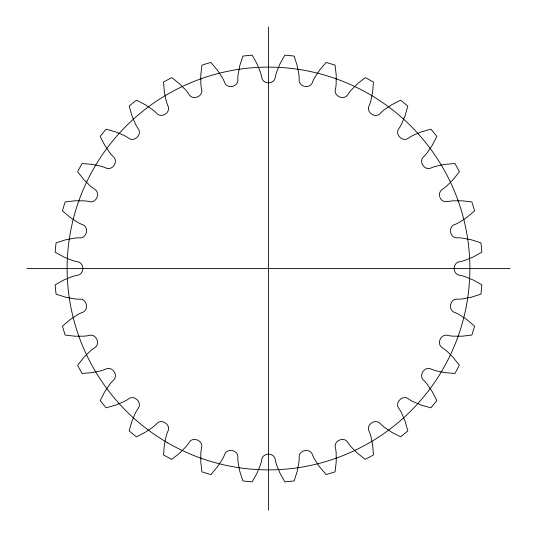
<?xml version="1.0" encoding="UTF-8"?>
<svg xmlns="http://www.w3.org/2000/svg" width="537" height="537" viewBox="0 0 537 537"><rect width="100%" height="100%" fill="white"/><g stroke="black" fill="none" stroke-linecap="round" stroke-linejoin="round"><path stroke-width="0.81" d="M26.85 268.5L510.15 268.5M439.87 197.119C438.266 193.998 440.306 190.393 443.079 188.755A44.866 44.866 0 0 0 446.871 185.822L453.168 179.593L459.357 171.786A213.961 213.961 0 0 0 454.946 163.537L445.019 164.349L436.346 166.121A44.866 44.866 0 0 0 431.795 167.638C424.814 171.88 417.591 161.06 424.17 156.227A44.866 44.866 0 0 0 427.311 152.609L432.278 145.279L436.823 136.411A213.961 213.961 0 0 0 430.889 129.182L421.303 131.907L413.148 135.344A44.866 44.866 0 0 0 408.979 137.72C402.958 143.238 393.769 134.042 399.273 128.014A44.866 44.866 0 0 0 401.656 123.852L405.093 115.697L407.818 106.111A213.961 213.961 0 0 0 400.589 100.177L391.721 104.722L384.385 109.682A44.866 44.866 0 0 0 380.767 112.83C375.94 119.415 365.126 112.186 369.355 105.205A44.866 44.866 0 0 0 370.879 100.654L372.651 91.981L373.463 82.054A213.961 213.961 0 0 0 365.214 77.643L357.407 83.832L351.178 90.122A44.866 44.866 0 0 0 348.238 93.915C344.788 101.318 332.779 96.338 335.558 88.665A44.866 44.866 0 0 0 336.162 83.906L336.216 75.052L335.068 65.158A213.961 213.961 0 0 0 326.12 62.446L319.669 70.038L314.789 77.422A44.866 44.866 0 0 0 312.648 81.718C310.708 89.645 297.954 87.108 299.183 79.04A44.866 44.866 0 0 0 298.854 74.254L297.176 65.561L294.122 56.076A213.961 213.961 0 0 0 284.811 55.163L279.965 63.863L276.622 72.065A44.866 44.866 0 0 0 275.36 76.69C275.004 84.846 262.002 84.846 261.633 76.69A44.866 44.866 0 0 0 260.371 72.065L257.035 63.863L252.189 55.163A213.961 213.961 0 0 0 242.878 56.076L239.824 65.561L238.146 74.254A44.866 44.866 0 0 0 237.81 79.04C239.052 87.108 226.299 89.645 224.345 81.718A44.866 44.866 0 0 0 222.204 77.422L217.331 70.038L210.88 62.446A213.961 213.961 0 0 0 201.932 65.158L200.784 75.052L200.831 83.906A44.866 44.866 0 0 0 201.435 88.665C204.228 96.338 192.212 101.312 188.755 93.921A44.866 44.866 0 0 0 185.822 90.129L179.593 83.832L171.786 77.643A213.961 213.961 0 0 0 163.537 82.054L164.349 91.981L166.121 100.654A44.866 44.866 0 0 0 167.638 105.205C171.88 112.186 161.06 119.409 156.227 112.83A44.866 44.866 0 0 0 152.609 109.689L145.279 104.722L136.411 100.177A213.961 213.961 0 0 0 129.182 106.111L131.907 115.697L135.344 123.852A44.866 44.866 0 0 0 137.72 128.021C143.238 134.042 134.042 143.231 128.014 137.727A44.866 44.866 0 0 0 123.852 135.344L115.697 131.907L106.111 129.182A213.961 213.961 0 0 0 100.177 136.411L104.722 145.279L109.682 152.615A44.866 44.866 0 0 0 112.83 156.233C119.415 161.06 112.186 171.874 105.205 167.645A44.866 44.866 0 0 0 100.654 166.121L91.981 164.349L82.054 163.537A213.961 213.961 0 0 0 77.643 171.786L83.832 179.593L90.122 185.822A44.866 44.866 0 0 0 93.915 188.762C101.318 192.212 96.338 204.221 88.665 201.442A44.866 44.866 0 0 0 83.906 200.838L75.052 200.784L65.158 201.932A213.961 213.961 0 0 0 62.446 210.88L70.038 217.331L77.422 222.211A44.866 44.866 0 0 0 81.718 224.352C89.645 226.292 87.108 239.046 79.04 237.817A44.866 44.866 0 0 0 74.254 238.146L65.561 239.824L56.076 242.878A213.961 213.961 0 0 0 55.163 252.189L63.863 257.035L72.065 260.378A44.866 44.866 0 0 0 76.69 261.64C84.846 261.996 84.846 274.998 76.69 275.367A44.866 44.866 0 0 0 72.065 276.629L63.863 279.965L55.163 284.811A213.961 213.961 0 0 0 56.076 294.122L65.561 297.176L74.254 298.854A44.866 44.866 0 0 0 79.04 299.19C87.108 297.948 89.645 310.701 81.718 312.655A44.866 44.866 0 0 0 77.422 314.796L70.038 319.669L62.446 326.12A213.961 213.961 0 0 0 65.158 335.068L75.052 336.216L83.906 336.169A44.866 44.866 0 0 0 88.665 335.565C96.338 332.772 101.312 344.788 93.921 348.244A44.866 44.866 0 0 0 90.129 351.178L83.832 357.407L77.643 365.214A213.961 213.961 0 0 0 82.054 373.463L91.981 372.651L100.654 370.879A44.866 44.866 0 0 0 105.205 369.362C112.186 365.12 119.409 375.94 112.83 380.773A44.866 44.866 0 0 0 109.689 384.391L104.722 391.721L100.177 400.589A213.961 213.961 0 0 0 106.111 407.818L115.697 405.093L123.852 401.656A44.866 44.866 0 0 0 128.021 399.28C134.042 393.762 143.231 402.958 137.727 408.986A44.866 44.866 0 0 0 135.344 413.148L131.907 421.303L129.182 430.889A213.961 213.961 0 0 0 136.411 436.823L145.279 432.278L152.615 427.318A44.866 44.866 0 0 0 156.233 424.17C161.06 417.585 171.874 424.814 167.645 431.795A44.866 44.866 0 0 0 166.121 436.346L164.349 445.019L163.537 454.946A213.961 213.961 0 0 0 171.786 459.357L179.593 453.168L185.822 446.878A44.866 44.866 0 0 0 188.762 443.085C192.212 435.682 204.221 440.662 201.442 448.335A44.866 44.866 0 0 0 200.838 453.094L200.784 461.948L201.932 471.842A213.961 213.961 0 0 0 210.88 474.554L217.331 466.962L222.211 459.578A44.866 44.866 0 0 0 224.352 455.282C226.292 447.355 239.046 449.892 237.817 457.96A44.866 44.866 0 0 0 238.146 462.746L239.824 471.439L242.878 480.924A213.961 213.961 0 0 0 252.189 481.837L257.035 473.137L260.378 464.935A44.866 44.866 0 0 0 261.64 460.31C261.996 452.154 274.998 452.154 275.367 460.31A44.866 44.866 0 0 0 276.629 464.935L279.965 473.137L284.811 481.837A213.961 213.961 0 0 0 294.122 480.924L297.176 471.439L298.854 462.746A44.866 44.866 0 0 0 299.19 457.96C297.948 449.892 310.701 447.355 312.655 455.282A44.866 44.866 0 0 0 314.796 459.578L319.669 466.962L326.12 474.554A213.961 213.961 0 0 0 335.068 471.842L336.216 461.948L336.169 453.094A44.866 44.866 0 0 0 335.565 448.335C332.772 440.662 344.788 435.688 348.244 443.079A44.866 44.866 0 0 0 351.178 446.871L357.407 453.168L365.214 459.357A213.961 213.961 0 0 0 373.463 454.946L372.651 445.019L370.879 436.346A44.866 44.866 0 0 0 369.362 431.795C365.12 424.814 375.94 417.591 380.773 424.17A44.866 44.866 0 0 0 384.391 427.311L391.721 432.278L400.589 436.823A213.961 213.961 0 0 0 407.818 430.889L405.093 421.303L401.656 413.148A44.866 44.866 0 0 0 399.28 408.979C393.762 402.958 402.958 393.769 408.986 399.273A44.866 44.866 0 0 0 413.148 401.656L421.303 405.093L430.889 407.818A213.961 213.961 0 0 0 436.823 400.589L432.278 391.721L427.318 384.385A44.866 44.866 0 0 0 424.17 380.767C417.585 375.94 424.814 365.126 431.795 369.355A44.866 44.866 0 0 0 436.346 370.879L445.019 372.651L454.946 373.463A213.961 213.961 0 0 0 459.357 365.214L453.168 357.407L446.878 351.178A44.866 44.866 0 0 0 443.085 348.238C435.682 344.788 440.662 332.779 448.335 335.558A44.866 44.866 0 0 0 453.094 336.162L461.948 336.216L471.842 335.068A213.961 213.961 0 0 0 474.554 326.12L466.962 319.669L459.578 314.789A44.866 44.866 0 0 0 455.282 312.648C447.355 310.708 449.892 297.954 457.96 299.183A44.866 44.866 0 0 0 462.746 298.854L471.439 297.176L480.924 294.122A213.961 213.961 0 0 0 481.837 284.811L473.137 279.965L464.935 276.622A44.866 44.866 0 0 0 460.31 275.36C452.154 275.004 452.154 262.002 460.31 261.633A44.866 44.866 0 0 0 464.935 260.371L473.137 257.035L481.837 252.189A213.961 213.961 0 0 0 480.924 242.878L471.439 239.824L462.746 238.146A44.866 44.866 0 0 0 457.96 237.81C449.892 239.052 447.355 226.299 455.282 224.345A44.866 44.866 0 0 0 459.578 222.204L466.962 217.331L474.554 210.88A213.961 213.961 0 0 0 471.842 201.932L461.948 200.784L453.094 200.831A44.866 44.866 0 0 0 448.335 201.435C445.213 202.254 441.226 201.133 440.152 197.797M268.5 26.85L268.5 510.15M167.812 442.897A201.375 201.375 0 0 0 469.875 268.5A201.375 201.375 0 0 0 167.812 94.103A201.375 201.375 0 0 0 167.812 442.897"/></g></svg>
